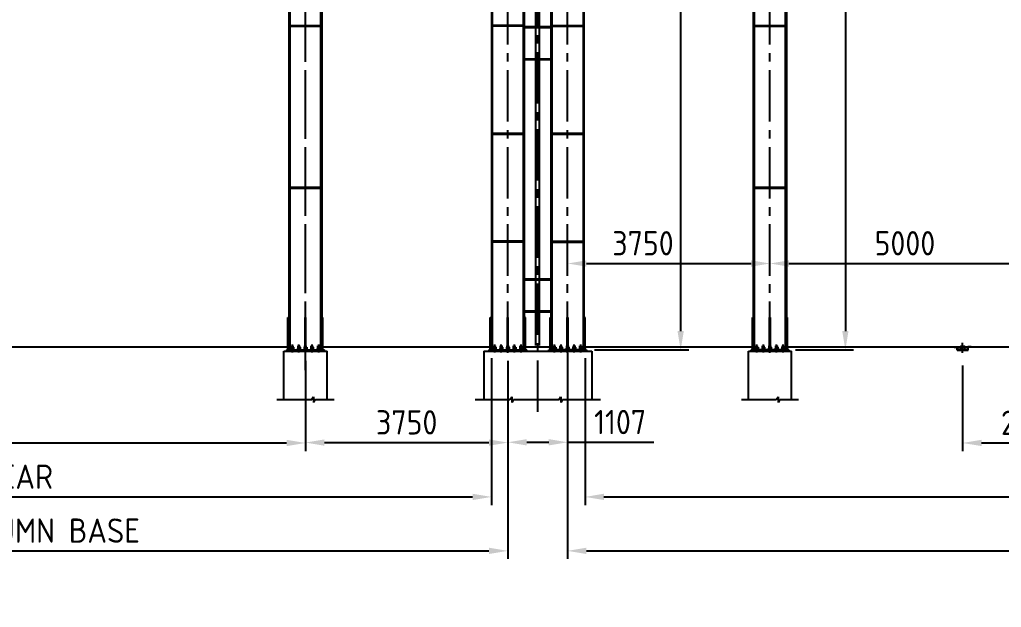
# Model space of a CAD drawing. Header units: millimetres. Extents: x -1055 to 11244, y -20673 to 2560.
# Drawn here: x -760.5 to -578.6, y 2203 to 2312 of the extents above; entities that cross this region are included whole.
import ezdxf

# ---------------------------------------------------------------- set-up
doc = ezdxf.new("R2010")
doc.units = ezdxf.units.MM
doc.linetypes.add('CENTER2', pattern=[28.575, 19.05, -3.175, 3.175, -3.175])
doc.layers.add('MAIN-1', color=7, linetype='Continuous')
doc.layers.add('MAIN-2', color=7, linetype='Continuous')
doc.styles.add('ACISOTS', font='isocp.shx')
doc.styles.get("Standard").update_dxf_attribs({"font": 'arial.ttf'})
doc.dimstyles.new('ISO-25', dxfattribs={"dimtxt": 4, "dimasz": 3.5, "dimexe": 1.5, "dimexo": 1.5, "dimgap": 1.5, "dimtad": 1, "dimtxsty": 'Standard', "dimcen": 0, "dimadec": 0, "dimazin": 0, "dimtfac": 1, "dimtmove": 0, "dimatfit": 3, "dimfxl": 1, "dimarcsym": 0})

# ---------------------------------------------------------------- blocks, each defined once
blk = doc.blocks.new('*D27957')
at = {"color": 0, "lineweight": -2}
for p, q in [((-870, 2248.99), (-870, 2211.99)), ((-670, 2248.71), (-670, 2211.99)), ((-866.5, 2213.49), (-673.5, 2213.49))]:
    blk.add_line(p, q, dxfattribs=at)
at = {"color": 0}
for points in [[(-866.5, 2214.08), (-866.5, 2212.91), (-870, 2213.49)], [(-673.5, 2212.91), (-673.5, 2214.08), (-670, 2213.49)]]:
    blk.add_solid(points, dxfattribs=at)
at = {"layer": 'Defpoints', "color": 0}
for p in [(-870, 2250.49), (-670, 2250.21), (-670, 2213.49)]:
    blk.add_point(p, dxfattribs=at)
at = {"color": 0, "insert": (-770, 2217.24), "char_height": 4.5, "attachment_point": 5, "style": 'ACISOTS'}
blk.add_mtext('20000 C/C COLUMN BASE', dxfattribs=at)
blk = doc.blocks.new('*D27961')
at = {"color": 0, "lineweight": -2}
for p, q in [((-866.74, 2249.24), (-866.74, 2221.99)), ((-673.03, 2249.24), (-673.03, 2221.99)), ((-863.24, 2223.49), (-676.53, 2223.49))]:
    blk.add_line(p, q, dxfattribs=at)
at = {"color": 0}
for points in [[(-863.24, 2224.08), (-863.24, 2222.91), (-866.74, 2223.49)], [(-676.53, 2222.91), (-676.53, 2224.08), (-673.03, 2223.49)]]:
    blk.add_solid(points, dxfattribs=at)
at = {"layer": 'Defpoints', "color": 0}
for p in [(-866.74, 2250.74), (-673.03, 2250.74), (-673.03, 2223.49)]:
    blk.add_point(p, dxfattribs=at)
at = {"color": 0, "insert": (-769.75, 2227.24), "char_height": 4.5, "attachment_point": 5, "style": 'ACISOTS'}
blk.add_mtext('19371 CLEAR', dxfattribs=at)
blk = doc.blocks.new('*D27963')
at = {"color": 0, "lineweight": -2}
for p, q in [((-655.7, 2249.24), (-655.7, 2221.99)), ((-378.18, 2249.24), (-378.18, 2221.99)), ((-652.2, 2223.49), (-381.68, 2223.49))]:
    blk.add_line(p, q, dxfattribs=at)
at = {"color": 0}
for points in [[(-652.2, 2224.08), (-652.2, 2222.91), (-655.7, 2223.49)], [(-381.68, 2222.91), (-381.68, 2224.08), (-378.18, 2223.49)]]:
    blk.add_solid(points, dxfattribs=at)
at = {"layer": 'Defpoints', "color": 0}
for p in [(-655.7, 2250.74), (-378.18, 2250.74), (-378.18, 2223.49)]:
    blk.add_point(p, dxfattribs=at)
at = {"color": 0, "insert": (-516.93, 2227.24), "char_height": 4.5, "attachment_point": 5, "style": 'ACISOTS'}
blk.add_mtext('27751', dxfattribs=at)
blk = doc.blocks.new('*D27964')
at = {"color": 0, "lineweight": -2}
for p, q in [((-658.93, 2248.71), (-658.93, 2211.99)), ((-374.93, 2248.71), (-374.93, 2211.99)), ((-655.43, 2213.49), (-378.43, 2213.49))]:
    blk.add_line(p, q, dxfattribs=at)
at = {"color": 0}
for points in [[(-655.43, 2214.08), (-655.43, 2212.91), (-658.93, 2213.49)], [(-378.43, 2212.91), (-378.43, 2214.08), (-374.93, 2213.49)]]:
    blk.add_solid(points, dxfattribs=at)
at = {"layer": 'Defpoints', "color": 0}
for p in [(-658.93, 2250.21), (-374.93, 2250.21), (-374.93, 2213.49)]:
    blk.add_point(p, dxfattribs=at)
at = {"color": 0, "insert": (-516.93, 2217.24), "char_height": 4.5, "attachment_point": 5, "style": 'ACISOTS'}
blk.add_mtext('28400 C/C COLUMN BASE', dxfattribs=at)
blk = doc.blocks.new('*D27966')
at = {"color": 0, "lineweight": -2}
for p, q in [((-707.5, 2248.71), (-707.5, 2231.99)), ((-832.5, 2245.49), (-832.5, 2231.99)), ((-829, 2233.49), (-711, 2233.49))]:
    blk.add_line(p, q, dxfattribs=at)
at = {"color": 0}
for points in [[(-829, 2234.08), (-829, 2232.91), (-832.5, 2233.49)], [(-711, 2232.91), (-711, 2234.08), (-707.5, 2233.49)]]:
    blk.add_solid(points, dxfattribs=at)
at = {"layer": 'Defpoints', "color": 0}
for p in [(-707.5, 2250.21), (-832.5, 2246.99), (-707.5, 2233.49)]:
    blk.add_point(p, dxfattribs=at)
at = {"color": 0, "insert": (-770, 2237.24), "char_height": 4.5, "attachment_point": 5, "style": 'ACISOTS'}
blk.add_mtext('12500', dxfattribs=at)
blk = doc.blocks.new('*D27967')
at = {"color": 0, "lineweight": -2}
for p, q in [((-658.93, 2266.54), (-658.93, 2268.26)), ((-655.43, 2266.76), (-624.93, 2266.76)), ((-621.43, 2266.7), (-621.43, 2268.26))]:
    blk.add_line(p, q, dxfattribs=at)
at = {"color": 0}
for points in [[(-655.43, 2267.34), (-655.43, 2266.17), (-658.93, 2266.76)], [(-624.93, 2266.17), (-624.93, 2267.34), (-621.43, 2266.76)]]:
    blk.add_solid(points, dxfattribs=at)
at = {"layer": 'Defpoints', "color": 0}
for p in [(-621.43, 2266.76), (-658.93, 2265.04), (-621.43, 2265.2)]:
    blk.add_point(p, dxfattribs=at)
at = {"color": 0, "insert": (-644.96, 2270.51), "char_height": 4.5, "attachment_point": 5, "style": 'ACISOTS'}
blk.add_mtext('3750', dxfattribs=at)
blk = doc.blocks.new('*D27968')
at = {"color": 0, "lineweight": -2}
for p, q in [((-621.43, 2267.44), (-621.43, 2268.26)), ((-617.93, 2266.76), (-574.93, 2266.76)), ((-571.43, 2267.62), (-571.43, 2268.26))]:
    blk.add_line(p, q, dxfattribs=at)
at = {"color": 0}
for points in [[(-617.93, 2267.34), (-617.93, 2266.17), (-621.43, 2266.76)], [(-574.93, 2266.17), (-574.93, 2267.34), (-571.43, 2266.76)]]:
    blk.add_solid(points, dxfattribs=at)
at = {"layer": 'Defpoints', "color": 0}
for p in [(-571.43, 2266.76), (-621.43, 2265.94), (-571.43, 2266.12)]:
    blk.add_point(p, dxfattribs=at)
at = {"color": 0, "insert": (-596.43, 2270.51), "char_height": 4.5, "attachment_point": 5, "style": 'ACISOTS'}
blk.add_mtext('5000', dxfattribs=at)
blk = doc.blocks.new('*D27974')
at = {"color": 0, "lineweight": -2}
for p, q in [((-585.73, 2247.88), (-585.73, 2231.99)), ((-560.13, 2247.88), (-560.13, 2231.99)), ((-582.23, 2233.49), (-563.63, 2233.49))]:
    blk.add_line(p, q, dxfattribs=at)
at = {"color": 0}
for points in [[(-582.23, 2234.08), (-582.23, 2232.91), (-585.73, 2233.49)], [(-563.63, 2232.91), (-563.63, 2234.08), (-560.13, 2233.49)]]:
    blk.add_solid(points, dxfattribs=at)
at = {"layer": 'Defpoints', "color": 0}
for p in [(-585.73, 2249.38), (-560.13, 2249.38), (-560.13, 2233.49)]:
    blk.add_point(p, dxfattribs=at)
at = {"color": 0, "insert": (-572.93, 2237.24), "char_height": 4.5, "attachment_point": 5, "style": 'ACISOTS'}
blk.add_mtext('2560', dxfattribs=at)
blk = doc.blocks.new('*D27980')
at = {"color": 0, "lineweight": -2}
for p, q in [((-707.5, 2248.71), (-707.5, 2232.06)), ((-670, 2248.71), (-670, 2232.06)), ((-704, 2233.56), (-673.5, 2233.56))]:
    blk.add_line(p, q, dxfattribs=at)
at = {"color": 0}
for points in [[(-704, 2234.15), (-704, 2232.98), (-707.5, 2233.56)], [(-673.5, 2232.98), (-673.5, 2234.15), (-670, 2233.56)]]:
    blk.add_solid(points, dxfattribs=at)
at = {"layer": 'Defpoints', "color": 0}
for p in [(-707.5, 2250.21), (-670, 2250.21), (-670, 2233.56)]:
    blk.add_point(p, dxfattribs=at)
at = {"color": 0, "insert": (-688.75, 2237.31), "char_height": 4.5, "attachment_point": 5, "style": 'ACISOTS'}
blk.add_mtext('3750', dxfattribs=at)
blk = doc.blocks.new('*D27981')
at = {"color": 0, "lineweight": -2}
for p, q in [((-670, 2248.71), (-670, 2232.12)), ((-658.93, 2248.71), (-658.93, 2232.12)), ((-666.5, 2233.62), (-662.43, 2233.62)), ((-658.93, 2233.62), (-642.98, 2233.62))]:
    blk.add_line(p, q, dxfattribs=at)
at = {"color": 0}
for points in [[(-666.5, 2234.2), (-666.5, 2233.03), (-670, 2233.62)], [(-662.43, 2233.03), (-662.43, 2234.2), (-658.93, 2233.62)]]:
    blk.add_solid(points, dxfattribs=at)
at = {"layer": 'Defpoints', "color": 0}
for p in [(-670, 2250.21), (-658.93, 2250.21), (-658.93, 2233.62)]:
    blk.add_point(p, dxfattribs=at)
at = {"color": 0, "insert": (-649.2, 2237.37), "char_height": 4.5, "attachment_point": 5, "style": 'ACISOTS'}
blk.add_mtext('1107', dxfattribs=at)
blk = doc.blocks.new('A$7E961A1012233E5')
for p, q in [((0, 0.53), (6.46, 0.53)), ((6.46, 0.53), (6.79, 1.06)), ((6.79, 1.06), (6.79, 0)), ((7.11, 0.53), (6.79, 0)), ((7.11, 0.53), (15.55, 0.53)), ((15.55, 0.53), (15.88, 1.06)), ((15.88, 1.06), (15.88, 0)), ((16.21, 0.53), (15.88, 0)), ((16.21, 0.53), (23.22, 0.53))]:
    blk.add_line(p, q)
blk = doc.blocks.new('A$7E96312C93C9')
at = {"layer": 'MAIN-1'}
for p, q in [((1, 46), (0, 44)), ((0, 44), (0, 23)), ((0, 23), (0, 2)), ((1, 0), (0, 2)), ((2, 46), (1, 46)), ((1, 46), (1, 46)), ((1, 46), (1, 46)), ((1, 46), (1, 46)), ((1, 46), (1, 46)), ((1, 46), (1, 46)), ((1, 46), (1, 46)), ((1, 42), (2, 43)), ((1, 41), (1, 42)), ((1, 40), (1, 41)), ((1, 38), (1, 40)), ((1, 37), (1, 38)), ((1, 36), (1, 37)), ((1, 35), (1, 36)), ((1, 34), (1, 35)), ((1, 33), (1, 34)), ((1, 32), (1, 33)), ((1, 31), (1, 32)), ((1, 29), (1, 31)), ((1, 28), (1, 29)), ((1, 27), (1, 28)), ((2, 26), (1, 27)), ((1, 19), (2, 20)), ((1, 18), (1, 19)), ((1, 17), (1, 18)), ((1, 15), (1, 17)), ((1, 14), (1, 15)), ((1, 13), (1, 14)), ((1, 12), (1, 13)), ((1, 11), (1, 12)), ((1, 10), (1, 11)), ((1, 9), (1, 10)), ((1, 8), (1, 9)), ((1, 6), (1, 8)), ((1, 5), (1, 6)), ((1, 4), (1, 5)), ((2, 3), (1, 4)), ((1, 0), (1, 0)), ((1, 0), (1, 0)), ((1, 0), (1, 0)), ((1, 0), (1, 0)), ((1, 0), (1, 0)), ((1, 0), (1, 0)), ((1, 0), (2, 0)), ((2, 45), (2, 46)), ((2, 46), (2, 46)), ((2, 46), (2, 46)), ((2, 46), (22, 46)), ((2, 43), (2, 45)), ((2, 24), (2, 26)), ((2, 23), (2, 24)), ((2, 23), (22, 23)), ((2, 22), (2, 23)), ((2, 20), (2, 22)), ((2, 1), (2, 3)), ((2, 0), (2, 1)), ((2, 0), (22, 0)), ((2, 0), (2, 0)), ((2, 0), (2, 0)), ((23, 46), (22, 46)), ((22, 46), (22, 46)), ((22, 46), (22, 46)), ((22, 46), (22, 45)), ((22, 45), (22, 43)), ((22, 43), (23, 42)), ((23, 27), (22, 26)), ((22, 26), (22, 24)), ((22, 24), (22, 23)), ((22, 23), (22, 22)), ((22, 22), (22, 20)), ((22, 20), (23, 19)), ((23, 4), (22, 3)), ((22, 3), (22, 1)), ((22, 1), (22, 0)), ((22, 0), (22, 0)), ((22, 0), (22, 0)), ((22, 0), (23, 0)), ((23, 46), (23, 46)), ((23, 46), (23, 46)), ((23, 46), (23, 46)), ((23, 46), (23, 46)), ((23, 46), (23, 46)), ((23, 46), (23, 46)), ((24, 44), (23, 46)), ((23, 42), (23, 41)), ((23, 41), (23, 40)), ((23, 40), (23, 38)), ((23, 38), (23, 37)), ((23, 37), (23, 36)), ((23, 36), (23, 35)), ((23, 35), (23, 34)), ((23, 34), (23, 33)), ((23, 33), (23, 32)), ((23, 32), (23, 31)), ((23, 31), (23, 29)), ((23, 29), (23, 28)), ((23, 28), (23, 27)), ((23, 19), (23, 18)), ((23, 18), (23, 17)), ((23, 17), (23, 15)), ((23, 15), (23, 14)), ((23, 14), (23, 13)), ((23, 13), (23, 12)), ((23, 12), (23, 11)), ((23, 11), (23, 10)), ((23, 10), (23, 9)), ((23, 9), (23, 8)), ((23, 8), (23, 6)), ((23, 6), (23, 5)), ((23, 5), (23, 4)), ((24, 2), (23, 0)), ((23, 0), (23, 0)), ((23, 0), (23, 0)), ((23, 0), (23, 0)), ((23, 0), (23, 0)), ((23, 0), (23, 0)), ((23, 0), (23, 0)), ((24, 23), (24, 44)), ((24, 2), (24, 23))]:
    blk.add_line(p, q, dxfattribs=at)
at = {"layer": 'MAIN-2'}
for p, q in [((2, 36), (0, 38)), ((0, 8), (2, 10)), ((2, 43), (1, 42)), ((1, 42), (1, 41)), ((1, 41), (1, 40)), ((1, 40), (1, 38)), ((1, 38), (1, 37)), ((1, 37), (1, 36)), ((1, 36), (1, 35)), ((1, 35), (1, 34)), ((1, 34), (1, 33)), ((1, 33), (1, 32)), ((1, 32), (1, 31)), ((1, 31), (1, 29)), ((1, 29), (1, 28)), ((1, 28), (1, 27)), ((1, 27), (2, 26)), ((2, 20), (1, 19)), ((1, 19), (1, 18)), ((1, 18), (1, 17)), ((1, 17), (1, 15)), ((1, 15), (1, 14)), ((1, 14), (1, 13)), ((1, 13), (1, 12)), ((1, 12), (1, 11)), ((1, 11), (1, 10)), ((1, 10), (1, 9)), ((1, 9), (1, 8)), ((1, 8), (1, 6)), ((1, 6), (1, 5)), ((1, 5), (1, 4)), ((1, 4), (2, 3)), ((2, 46), (2, 45)), ((2, 45), (2, 43)), ((2, 23), (2, 36)), ((22, 36), (2, 36)), ((2, 26), (2, 24)), ((2, 24), (2, 23)), ((2, 23), (2, 22)), ((2, 10), (2, 23)), ((2, 23), (22, 23)), ((2, 22), (2, 20)), ((22, 10), (2, 10)), ((2, 3), (2, 1)), ((2, 1), (2, 0)), ((22, 45), (22, 46)), ((22, 43), (22, 45)), ((23, 42), (22, 43)), ((24, 38), (22, 36)), ((22, 23), (22, 36)), ((22, 26), (23, 27)), ((22, 24), (22, 26)), ((22, 23), (22, 24)), ((22, 22), (22, 23)), ((22, 10), (22, 23)), ((22, 20), (22, 22)), ((23, 19), (22, 20)), ((22, 10), (24, 8)), ((22, 3), (23, 4)), ((22, 1), (22, 3)), ((22, 0), (22, 1)), ((23, 41), (23, 42)), ((23, 40), (23, 41)), ((23, 38), (23, 40)), ((23, 37), (23, 38)), ((23, 36), (23, 37)), ((23, 35), (23, 36)), ((23, 34), (23, 35)), ((23, 33), (23, 34)), ((23, 32), (23, 33)), ((23, 31), (23, 32)), ((23, 29), (23, 31)), ((23, 28), (23, 29)), ((23, 27), (23, 28)), ((23, 18), (23, 19)), ((23, 17), (23, 18)), ((23, 15), (23, 17)), ((23, 14), (23, 15)), ((23, 13), (23, 14)), ((23, 12), (23, 13)), ((23, 11), (23, 12)), ((23, 10), (23, 11)), ((23, 9), (23, 10)), ((23, 8), (23, 9)), ((23, 6), (23, 8)), ((23, 5), (23, 6)), ((23, 4), (23, 5))]:
    blk.add_line(p, q, dxfattribs=at)
blk = doc.blocks.new('A$7E961A102143C')
for p, q in [((1.29, 0.53), (1.29, 9.5)), ((9.29, 0.53), (9.29, 9.5)), ((0, 0.53), (6.46, 0.53)), ((6.46, 0.53), (6.79, 1.06)), ((6.79, 1.06), (6.79, 0)), ((7.11, 0.53), (6.79, 0)), ((7.11, 0.53), (10.57, 0.53))]:
    blk.add_line(p, q)
blk = doc.blocks.new('*D28614')
at = {"color": 0, "lineweight": -2}
for p, q in [((-654.37, 2398.45), (-636.48, 2398.45)), ((-637.98, 2394.95), (-637.98, 2254.24)), ((-653.93, 2250.74), (-636.48, 2250.74))]:
    blk.add_line(p, q, dxfattribs=at)
at = {"color": 0}
for points in [[(-637.39, 2394.95), (-638.56, 2394.95), (-637.98, 2398.45)], [(-638.56, 2254.24), (-637.39, 2254.24), (-637.98, 2250.74)]]:
    blk.add_solid(points, dxfattribs=at)
at = {"layer": 'Defpoints', "color": 0}
for p in [(-655.87, 2398.45), (-655.43, 2250.74), (-637.98, 2250.74)]:
    blk.add_point(p, dxfattribs=at)
at = {"color": 0, "insert": (-641.73, 2324.6), "char_height": 4.5, "attachment_point": 5, "rotation": 90, "style": 'ACISOTS'}
blk.add_mtext('14771', dxfattribs=at)
blk = doc.blocks.new('*D28619')
at = {"color": 0, "lineweight": -2}
for p, q in [((-616.87, 2397.03), (-605.96, 2397.03)), ((-607.46, 2393.53), (-607.46, 2254.24)), ((-616.67, 2250.74), (-605.96, 2250.74))]:
    blk.add_line(p, q, dxfattribs=at)
at = {"color": 0}
for points in [[(-606.88, 2393.53), (-608.04, 2393.53), (-607.46, 2397.03)], [(-608.04, 2254.24), (-606.88, 2254.24), (-607.46, 2250.74)]]:
    blk.add_solid(points, dxfattribs=at)
at = {"layer": 'Defpoints', "color": 0}
for p in [(-618.37, 2397.03), (-618.17, 2250.74), (-607.46, 2250.74)]:
    blk.add_point(p, dxfattribs=at)
at = {"color": 0, "insert": (-611.21, 2328.21), "char_height": 4.5, "attachment_point": 5, "rotation": 90, "style": 'ACISOTS'}
blk.add_mtext('14629', dxfattribs=at)

msp = doc.modelspace()

# ---------------------------------------------------------------- linework, layer by layer
at = {"color": 3, "linetype": 'CENTER2', "ltscale": 0.5}
for p, q in [((-707.496435, 2246.99247), (-707.496435, 2400.10403)), ((-707.496435, 2250.211607), (-707.496435, 2399.948403)), ((-669.996435, 2250.211607), (-669.996435, 2399.948403)), ((-658.926435, 2250.211607), (-658.926435, 2399.664705)), ((-664.461435, 2239.260868), (-664.461435, 2399.370506)), ((-621.426435, 2250.211607), (-621.426435, 2397.230159))]:
    msp.add_line(p, q, dxfattribs=at)
for p, q in [((-673.057135, 2400.126399), (-673.057135, 2250.74247)), ((-710.557135, 2399.431238), (-710.557135, 2250.74247)), ((-710.366635, 2250.74247), (-710.366635, 2399.394964)), ((-704.626235, 2250.74247), (-704.626235, 2398.30193)), ((-704.435735, 2250.74247), (-704.435735, 2398.265656)), ((-672.866635, 2250.74247), (-672.866635, 2398.832046)), ((-667.126235, 2250.74247), (-667.126235, 2397.739011)), ((-666.935735, 2250.74247), (-666.935735, 2397.870506)), ((-664.811435, 2251.557771), (-664.811435, 2397.880506)), ((-664.111435, 2251.557771), (-664.111435, 2397.880506)), ((-661.987135, 2250.74247), (-661.987135, 2397.870506)), ((-661.796635, 2250.74247), (-661.796635, 2397.644551)), ((-656.064435, 2398.424431), (-656.064435, 2250.74247)), ((-655.865735, 2250.74247), (-655.865735, 2398.612938)), ((-624.487135, 2250.74247), (-624.487135, 2396.199671)), ((-624.296635, 2250.74247), (-624.296635, 2396.225589)), ((-618.556235, 2250.74247), (-618.556235, 2397.006585)), ((-618.365735, 2397.032503), (-618.365735, 2250.74247)), ((-710.366635, 2310.90247), (-704.626235, 2310.90247)), ((-710.366635, 2310.74247), (-704.626235, 2310.74247)), ((-667.134435, 2310.90247), (-672.858435, 2310.90247)), ((-667.134435, 2310.74247), (-672.858435, 2310.74247)), ((-666.961435, 2310.66352), (-661.961435, 2310.66352)), ((-666.961435, 2310.49052), (-661.961435, 2310.49052)), ((-661.788435, 2310.90247), (-656.064435, 2310.90247)), ((-661.788435, 2310.74247), (-656.064435, 2310.74247)), ((-624.296635, 2310.90247), (-618.556235, 2310.90247)), ((-624.296635, 2310.74247), (-618.556235, 2310.74247)), ((-666.961435, 2304.71512), (-661.961435, 2304.71512)), ((-666.961435, 2304.54212), (-661.961435, 2304.54212)), ((-672.858435, 2290.90247), (-667.134435, 2290.90247)), ((-672.858435, 2290.74247), (-667.134435, 2290.74247)), ((-661.796635, 2290.90247), (-656.072635, 2290.90247)), ((-661.796635, 2290.74247), (-656.072635, 2290.74247)), ((-710.366635, 2280.90247), (-704.626235, 2280.90247)), ((-710.366635, 2280.74247), (-704.626235, 2280.74247)), ((-624.296635, 2280.90247), (-618.556235, 2280.90247)), ((-624.296635, 2280.74247), (-618.556235, 2280.74247)), ((-667.134435, 2270.90247), (-672.858435, 2270.90247)), ((-667.134435, 2270.74247), (-672.858435, 2270.74247)), ((-661.788435, 2270.90247), (-656.064435, 2270.90247)), ((-661.788435, 2270.74247), (-656.064435, 2270.74247)), ((-661.987135, 2263.86387), (-666.935735, 2263.86387)), ((-661.987135, 2263.67337), (-666.935735, 2263.67337)), ((-661.987135, 2257.93297), (-666.935735, 2257.93297)), ((-661.987135, 2257.74247), (-666.935735, 2257.74247)), ((-710.753135, 2250.74247), (-710.753135, 2256.74247)), ((-710.753135, 2256.74247), (-710.557135, 2256.74247)), ((-707.576435, 2250.74247), (-707.576435, 2256.74247)), ((-707.576435, 2256.74247), (-707.416435, 2256.74247)), ((-707.416435, 2250.74247), (-707.416435, 2256.74247)), ((-704.265435, 2256.74247), (-704.461435, 2256.74247)), ((-704.265435, 2250.74247), (-704.265435, 2256.74247)), ((-673.253135, 2250.74247), (-673.253135, 2256.74247)), ((-673.253135, 2256.74247), (-673.057135, 2256.74247)), ((-670.076435, 2250.74247), (-670.076435, 2256.74247)), ((-670.076435, 2256.74247), (-669.916435, 2256.74247)), ((-669.916435, 2250.74247), (-669.916435, 2256.74247)), ((-666.739735, 2256.74247), (-666.935735, 2256.74247)), ((-666.739735, 2250.74247), (-666.739735, 2256.74247)), ((-662.157435, 2250.74247), (-662.157435, 2256.74247)), ((-662.157435, 2256.74247), (-661.961435, 2256.74247)), ((-659.006435, 2250.74247), (-659.006435, 2256.74247)), ((-658.846435, 2256.74247), (-659.006435, 2256.74247)), ((-658.846435, 2250.74247), (-658.846435, 2256.74247)), ((-655.695435, 2256.74247), (-655.891435, 2256.74247)), ((-655.695435, 2250.74247), (-655.695435, 2256.74247)), ((-624.683135, 2250.74247), (-624.683135, 2256.74247)), ((-624.683135, 2256.74247), (-624.487135, 2256.74247)), ((-621.506435, 2250.74247), (-621.506435, 2256.74247)), ((-621.346435, 2256.74247), (-621.506435, 2256.74247)), ((-621.346435, 2250.74247), (-621.346435, 2256.74247)), ((-618.169735, 2256.74247), (-618.365735, 2256.74247)), ((-618.169735, 2250.74247), (-618.169735, 2256.74247)), ((-829.239735, 2251.29247), (-710.753135, 2251.29247)), ((-711.496435, 2250.49247), (-703.496435, 2250.49247)), ((-710.996435, 2250.74247), (-703.996435, 2250.74247)), ((-710.996435, 2250.74247), (-710.996435, 2250.49247)), ((-710.086435, 2251.49247), (-709.786435, 2251.49247)), ((-710.086435, 2251.26247), (-710.086435, 2251.49247)), ((-709.786435, 2251.26247), (-709.786435, 2251.49247)), ((-708.866435, 2251.49247), (-708.566435, 2251.49247)), ((-708.866435, 2251.26247), (-708.866435, 2251.49247)), ((-708.566435, 2251.26247), (-708.566435, 2251.49247)), ((-707.646435, 2251.49247), (-707.346435, 2251.49247)), ((-707.646435, 2251.26247), (-707.646435, 2251.49247)), ((-707.346435, 2251.26247), (-707.346435, 2251.49247)), ((-706.426435, 2251.49247), (-706.126435, 2251.49247)), ((-706.426435, 2251.26247), (-706.426435, 2251.49247)), ((-706.126435, 2251.26247), (-706.126435, 2251.49247)), ((-705.206435, 2251.49247), (-704.906435, 2251.49247)), ((-705.206435, 2251.26247), (-705.206435, 2251.49247)), ((-704.906435, 2251.26247), (-704.906435, 2251.49247)), ((-704.265435, 2251.29247), (-673.253135, 2251.29247)), ((-703.996435, 2250.49247), (-703.996435, 2250.74247)), ((-674.461435, 2250.49247), (-674.461435, 2241.520226)), ((-674.461435, 2250.49247), (-654.461435, 2250.49247)), ((-673.496435, 2250.74247), (-666.496435, 2250.74247)), ((-673.496435, 2250.74247), (-673.496435, 2250.49247)), ((-666.496435, 2250.49247), (-673.496435, 2250.49247)), ((-672.586435, 2251.49247), (-672.286435, 2251.49247)), ((-672.586435, 2251.26247), (-672.586435, 2251.49247)), ((-672.286435, 2251.26247), (-672.286435, 2251.49247)), ((-671.366435, 2251.49247), (-671.066435, 2251.49247)), ((-671.366435, 2251.26247), (-671.366435, 2251.49247)), ((-671.066435, 2251.26247), (-671.066435, 2251.49247)), ((-670.146435, 2251.49247), (-669.846435, 2251.49247)), ((-670.146435, 2251.26247), (-670.146435, 2251.49247)), ((-669.846435, 2251.26247), (-669.846435, 2251.49247)), ((-668.926435, 2251.49247), (-668.626435, 2251.49247)), ((-668.926435, 2251.26247), (-668.926435, 2251.49247)), ((-668.626435, 2251.26247), (-668.626435, 2251.49247)), ((-667.706435, 2251.49247), (-667.406435, 2251.49247)), ((-667.706435, 2251.26247), (-667.706435, 2251.49247)), ((-667.406435, 2251.26247), (-667.406435, 2251.49247)), ((-666.739735, 2251.29247), (-662.157435, 2251.29247)), ((-666.496435, 2250.49247), (-666.496435, 2250.74247)), ((-655.426435, 2250.74247), (-662.426435, 2250.74247)), ((-662.426435, 2250.49247), (-662.426435, 2250.74247)), ((-662.426435, 2250.49247), (-655.426435, 2250.49247)), ((-661.516435, 2251.49247), (-661.216435, 2251.49247)), ((-661.516435, 2251.26247), (-661.516435, 2251.49247)), ((-661.216435, 2251.26247), (-661.216435, 2251.49247)), ((-660.296435, 2251.49247), (-659.996435, 2251.49247)), ((-660.296435, 2251.26247), (-660.296435, 2251.49247)), ((-659.996435, 2251.26247), (-659.996435, 2251.49247)), ((-659.076435, 2251.49247), (-658.776435, 2251.49247)), ((-659.076435, 2251.26247), (-659.076435, 2251.49247)), ((-658.776435, 2251.26247), (-658.776435, 2251.49247)), ((-657.856435, 2251.49247), (-657.556435, 2251.49247)), ((-657.856435, 2251.26247), (-657.856435, 2251.49247)), ((-657.556435, 2251.26247), (-657.556435, 2251.49247)), ((-656.636435, 2251.49247), (-656.336435, 2251.49247)), ((-656.636435, 2251.26247), (-656.636435, 2251.49247)), ((-656.336435, 2251.26247), (-656.336435, 2251.49247)), ((-655.695435, 2251.29247), (-624.683135, 2251.29247)), ((-655.426435, 2250.74247), (-655.426435, 2250.49247)), ((-654.461435, 2250.49247), (-654.461435, 2241.520226)), ((-625.426435, 2250.49247), (-617.426435, 2250.49247)), ((-617.926435, 2250.74247), (-624.926435, 2250.74247)), ((-624.926435, 2250.49247), (-624.926435, 2250.74247)), ((-624.016435, 2251.49247), (-623.716435, 2251.49247)), ((-624.016435, 2251.26247), (-624.016435, 2251.49247)), ((-623.716435, 2251.26247), (-623.716435, 2251.49247)), ((-622.796435, 2251.49247), (-622.496435, 2251.49247)), ((-622.796435, 2251.26247), (-622.796435, 2251.49247)), ((-622.496435, 2251.26247), (-622.496435, 2251.49247)), ((-621.576435, 2251.49247), (-621.276435, 2251.49247)), ((-621.576435, 2251.26247), (-621.576435, 2251.49247)), ((-621.276435, 2251.26247), (-621.276435, 2251.49247)), ((-620.356435, 2251.49247), (-620.056435, 2251.49247)), ((-620.356435, 2251.26247), (-620.356435, 2251.49247)), ((-620.056435, 2251.26247), (-620.056435, 2251.49247)), ((-619.136435, 2251.49247), (-618.836435, 2251.49247)), ((-619.136435, 2251.26247), (-619.136435, 2251.49247)), ((-618.836435, 2251.26247), (-618.836435, 2251.49247)), ((-618.169735, 2251.29247), (-574.683135, 2251.29247)), ((-617.926435, 2250.74247), (-617.926435, 2250.49247)), ((-587.276435, 2251.29247), (-586.676435, 2251.29247)), ((-587.276435, 2251.29247), (-587.276435, 2251.23247)), ((-587.276435, 2251.23247), (-586.736435, 2251.23247)), ((-586.736435, 2250.69247), (-586.736435, 2251.23247)), ((-586.736435, 2250.69247), (-584.716435, 2250.69247)), ((-586.676435, 2251.29247), (-586.676435, 2250.69247)), ((-584.776435, 2250.81247), (-586.676435, 2250.81247)), ((-584.176435, 2251.29247), (-584.776435, 2251.29247)), ((-584.776435, 2251.29247), (-584.776435, 2250.69247)), ((-584.776435, 2250.69247), (-584.776435, 2250.81247)), ((-584.716435, 2250.69247), (-584.716435, 2251.23247)), ((-584.176435, 2251.23247), (-584.716435, 2251.23247)), ((-584.176435, 2251.29247), (-584.176435, 2251.23247)), ((-658.926435, 2250.211607), (-658.926435, 2217.848931))]:
    msp.add_line(p, q)
at = {"color": 3, "linetype": 'CENTER2', "ltscale": 0.1}
msp.add_line((-585.726435, 2250.176492), (-585.726435, 2252.153815), dxfattribs=at)
at = {"color": 3, "linetype": 'CENTER2'}
for p, q in [((-709.936435, 2250.235717), (-709.936435, 2251.716918)), ((-708.716435, 2250.235717), (-708.716435, 2251.716918)), ((-706.276435, 2250.235717), (-706.276435, 2251.716918)), ((-705.056435, 2250.235717), (-705.056435, 2251.716918)), ((-672.436435, 2250.235717), (-672.436435, 2251.716918)), ((-671.216435, 2250.235717), (-671.216435, 2251.716918)), ((-668.776435, 2250.235717), (-668.776435, 2251.716918)), ((-667.556435, 2250.235717), (-667.556435, 2251.716918)), ((-661.366435, 2250.235717), (-661.366435, 2251.716918)), ((-660.146435, 2250.235717), (-660.146435, 2251.716918)), ((-657.706435, 2250.235717), (-657.706435, 2251.716918)), ((-656.486435, 2250.235717), (-656.486435, 2251.716918)), ((-623.866435, 2250.235717), (-623.866435, 2251.716918)), ((-622.646435, 2250.235717), (-622.646435, 2251.716918)), ((-620.206435, 2250.235717), (-620.206435, 2251.716918)), ((-618.986435, 2250.235717), (-618.986435, 2251.716918))]:
    msp.add_line(p, q, dxfattribs=at)
for points in [[(-709.656435, 2250.78247), (-710.216435, 2250.78247), (-710.216435, 2250.74247), (-709.656435, 2250.74247)], [(-708.436435, 2250.78247), (-708.996435, 2250.78247), (-708.996435, 2250.74247), (-708.436435, 2250.74247)], [(-707.216435, 2250.78247), (-707.776435, 2250.78247), (-707.776435, 2250.74247), (-707.216435, 2250.74247)], [(-705.996435, 2250.78247), (-706.556435, 2250.78247), (-706.556435, 2250.74247), (-705.996435, 2250.74247)], [(-704.776435, 2250.78247), (-705.336435, 2250.78247), (-705.336435, 2250.74247), (-704.776435, 2250.74247)], [(-672.156435, 2250.78247), (-672.716435, 2250.78247), (-672.716435, 2250.74247), (-672.156435, 2250.74247)], [(-670.936435, 2250.78247), (-671.496435, 2250.78247), (-671.496435, 2250.74247), (-670.936435, 2250.74247)], [(-669.716435, 2250.78247), (-670.276435, 2250.78247), (-670.276435, 2250.74247), (-669.716435, 2250.74247)], [(-668.496435, 2250.78247), (-669.056435, 2250.78247), (-669.056435, 2250.74247), (-668.496435, 2250.74247)], [(-667.276435, 2250.78247), (-667.836435, 2250.78247), (-667.836435, 2250.74247), (-667.276435, 2250.74247)], [(-661.086435, 2250.78247), (-661.646435, 2250.78247), (-661.646435, 2250.74247), (-661.086435, 2250.74247)], [(-659.866435, 2250.78247), (-660.426435, 2250.78247), (-660.426435, 2250.74247), (-659.866435, 2250.74247)], [(-658.646435, 2250.78247), (-659.206435, 2250.78247), (-659.206435, 2250.74247), (-658.646435, 2250.74247)], [(-657.426435, 2250.78247), (-657.986435, 2250.78247), (-657.986435, 2250.74247), (-657.426435, 2250.74247)], [(-656.206435, 2250.78247), (-656.766435, 2250.78247), (-656.766435, 2250.74247), (-656.206435, 2250.74247)], [(-623.586435, 2250.78247), (-624.146435, 2250.78247), (-624.146435, 2250.74247), (-623.586435, 2250.74247)], [(-622.366435, 2250.78247), (-622.926435, 2250.78247), (-622.926435, 2250.74247), (-622.366435, 2250.74247)], [(-621.146435, 2250.78247), (-621.706435, 2250.78247), (-621.706435, 2250.74247), (-621.146435, 2250.74247)], [(-619.926435, 2250.78247), (-620.486435, 2250.78247), (-620.486435, 2250.74247), (-619.926435, 2250.74247)], [(-618.706435, 2250.78247), (-619.266435, 2250.78247), (-619.266435, 2250.74247), (-618.706435, 2250.74247)], [(-585.376435, 2250.81247), (-586.076435, 2250.81247), (-586.076435, 2251.41247), (-585.376435, 2251.41247)]]:
    msp.add_lwpolyline(points, close=True)

# ---------------------------------------------------------------- block references
for name, p in [('A$7E961A102143C', (-712.783931, 2240.991416)), ('A$7E961A102143C', (-626.713931, 2240.991416)), ('A$7E961A1012233E5', (-676.070916, 2240.991416))]:
    msp.add_blockref(name, p)
at = {"xscale": 0.01, "yscale": 0.01, "zscale": 0.01, "rotation": 270}
for p in [(-710.166435, 2251.26247), (-710.166435, 2251.02247), (-708.946435, 2251.26247), (-708.946435, 2251.02247), (-707.726435, 2251.26247), (-707.726435, 2251.02247), (-706.506435, 2251.26247), (-706.506435, 2251.02247), (-705.286435, 2251.26247), (-705.286435, 2251.02247), (-672.666435, 2251.26247), (-672.666435, 2251.02247), (-671.446435, 2251.26247), (-671.446435, 2251.02247), (-670.226435, 2251.26247), (-670.226435, 2251.02247), (-669.006435, 2251.26247), (-669.006435, 2251.02247), (-667.786435, 2251.26247), (-667.786435, 2251.02247), (-661.596435, 2251.26247), (-661.596435, 2251.02247), (-660.376435, 2251.26247), (-660.376435, 2251.02247), (-659.156435, 2251.26247), (-659.156435, 2251.02247), (-657.936435, 2251.26247), (-657.936435, 2251.02247), (-656.716435, 2251.26247), (-656.716435, 2251.02247), (-624.096435, 2251.26247), (-624.096435, 2251.02247), (-622.876435, 2251.26247), (-622.876435, 2251.02247), (-621.656435, 2251.26247), (-621.656435, 2251.02247), (-620.436435, 2251.26247), (-620.436435, 2251.02247), (-619.216435, 2251.26247), (-619.216435, 2251.02247)]:
    msp.add_blockref('A$7E96312C93C9', p, dxfattribs=at)

# ---------------------------------------------------------------- dimensions: what is measured, and where the dimension line sits
at = {"color": 3}
dim = msp.add_linear_dim(base=(-637.978211, 2250.74247), p1=(-655.865735, 2398.451464), p2=(-655.426435, 2250.74247), angle=90, dimstyle='ISO-25', override={"dimtxt": 4.5, "dimdec": 0, "dimlfac": 100, "dimtxsty": 'ACISOTS'}, dxfattribs=at)
dim.commit()
dim.dimension.update_dxf_attribs({"geometry": '*D28614', "text_midpoint": (-641.728211, 2324.596967)})
for base, p1, p2, angle, picture, middle in [((-607.461343, 2250.74247), (-618.365735, 2397.032503), (-618.169735, 2250.74247), 90, '*D28619', (-607.461343, 2328.208177)), ((-378.183135, 2223.49247), (-655.695435, 2250.74247), (-378.183135, 2250.74247), 0, '*D27963', (-516.926435, 2223.49247))]:
    dim = msp.add_linear_dim(base=base, p1=p1, p2=p2, angle=angle, dimstyle='ISO-25', override={"dimtxt": 4.5, "dimdec": 0, "dimlfac": 100, "dimtxsty": 'ACISOTS'}, dxfattribs=at)
    dim.commit()
    dim.dimension.update_dxf_attribs({"geometry": picture, "text_midpoint": middle, "dimtype": 160})
for base, p1, p2, picture, middle in [((-621.426435, 2266.755145), (-658.926435, 2265.03552), (-621.426435, 2265.203459), '*D27967', (-644.957417, 2266.755145)), ((-571.426435, 2266.755145), (-621.426435, 2265.94455), (-571.426435, 2266.116365), '*D27968', (-596.426435, 2266.755145)), ((-707.496435, 2233.49247), (-832.496435, 2246.99247), (-707.496435, 2250.211607), '*D27966', (-769.996435, 2233.49247))]:
    dim = msp.add_linear_dim(base=base, p1=p1, p2=p2, dimstyle='ISO-25', override={"dimtxt": 4.5, "dimdec": 0, "dimlfac": 100, "dimtxsty": 'ACISOTS'}, dxfattribs=at)
    dim.commit()
    dim.dimension.update_dxf_attribs({"geometry": picture, "text_midpoint": middle, "dimtype": 160})
for base, p1, p2, text, picture, middle in [((-669.996435, 2213.49247), (-869.996435, 2250.49247), (-669.996435, 2250.211607), '<> C/C COLUMN BASE', '*D27957', (-769.996435, 2213.49247)), ((-673.031435, 2223.49247), (-866.739735, 2250.74247), (-673.031435, 2250.74247), '<> CLEAR', '*D27961', (-769.746435, 2223.49247)), ((-374.926435, 2213.49247), (-658.926435, 2250.211607), (-374.926435, 2250.211607), '<> C/C COLUMN BASE', '*D27964', (-516.926435, 2213.49247))]:
    dim = msp.add_linear_dim(base=base, p1=p1, p2=p2, text=text, dimstyle='ISO-25', override={"dimtxt": 4.5, "dimdec": 0, "dimlfac": 100, "dimtxsty": 'ACISOTS'}, dxfattribs=at)
    dim.commit()
    dim.dimension.update_dxf_attribs({"geometry": picture, "text_midpoint": middle, "dimtype": 160})
for base, p1, p2, picture, middle in [((-669.996435, 2233.563618), (-707.496435, 2250.211607), (-669.996435, 2250.211607), '*D27980', (-688.746435, 2237.313618)), ((-560.126435, 2233.49247), (-585.726435, 2249.376492), (-560.126435, 2249.376492), '*D27974', (-572.926435, 2237.242913))]:
    dim = msp.add_linear_dim(base=base, p1=p1, p2=p2, dimstyle='ISO-25', override={"dimtxt": 4.5, "dimdec": 0, "dimlfac": 100, "dimtxsty": 'ACISOTS'}, dxfattribs=at)
    dim.commit()
    dim.dimension.update_dxf_attribs({"geometry": picture, "text_midpoint": middle})
at = {"color": 1}
dim = msp.add_linear_dim(base=(-658.926435, 2233.617204), p1=(-669.996435, 2250.211607), p2=(-658.926435, 2250.211607), dimstyle='ISO-25', override={"dimtxt": 4.5, "dimdec": 0, "dimlfac": 100, "dimtxsty": 'ACISOTS'}, dxfattribs=at)
dim.commit()
dim.dimension.update_dxf_attribs({"geometry": '*D27981', "text_midpoint": (-649.201435, 2237.367204)})

doc.saveas('drawing.dxf')
